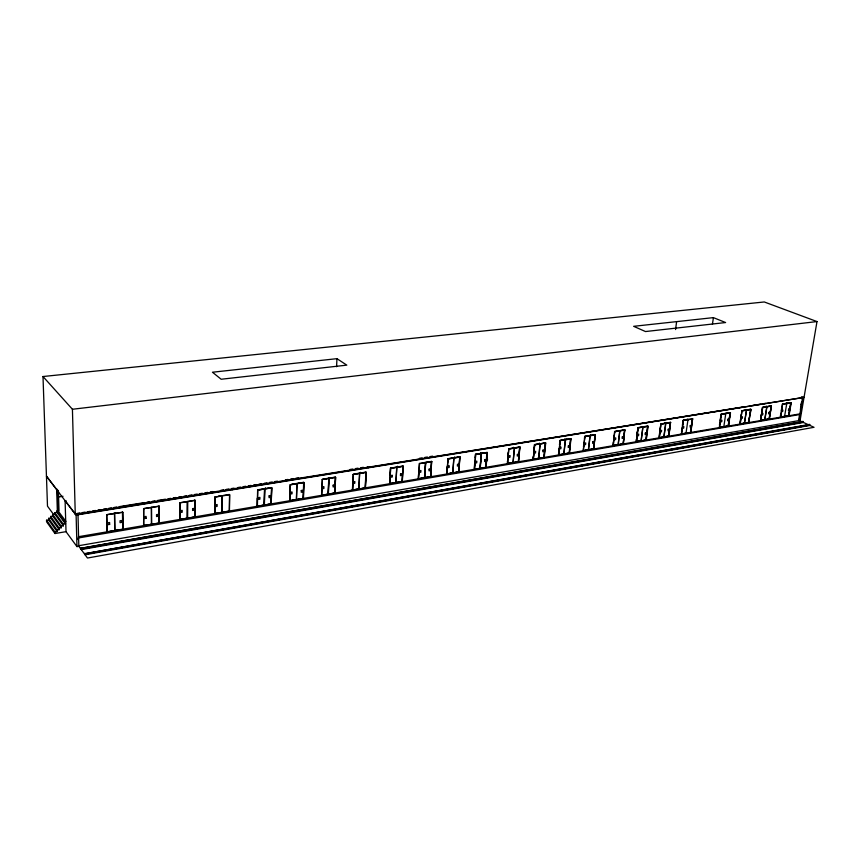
<?xml version="1.0" encoding="UTF-8"?>
<svg xmlns="http://www.w3.org/2000/svg" width="860" height="860" viewBox="0 0 860 860"><rect width="100%" height="100%" fill="white"/><g stroke="black" fill="none" stroke-linecap="round" stroke-linejoin="round"><path stroke-width="1.29" d="M181.191 502.498L194.962 500.251L194.854 517.032L179.891 519.58L179.933 502.713L179.751 519.418M187.319 501.649L187.244 518.182L180.052 519.408M187.405 518.3L187.469 501.477M187.641 501.606L187.566 518.107L195.005 517.183L194.811 500.09M194.693 516.892L194.801 500.434M221.934 512.517L222.149 495.919M222.041 512.388L222.278 495.779L214.957 496.983M222.159 512.259L222.396 495.876M229.545 494.597L229.287 511.152L214.753 513.635L215.107 497.134M271.072 503.842L271.846 487.846L257.763 490.114L257.387 506.529L257.258 498.23M257.624 489.996L257.226 506.379L271.233 503.992L271.685 487.695L257.785 490.146M264.117 505.067L264.525 489.007M264.256 505.185L264.676 488.846M264.385 505.035L264.805 488.953M265.364 488.502L265.385 487.813M258.742 489.641L271.524 487.555L271.104 503.885L257.075 506.228M289.498 500.703L303.44 498.671L304.021 482.578L290.315 484.782L289.82 500.993L289.938 487.072M290.185 484.674L289.659 500.842L303.268 498.52L303.86 482.438L290.358 484.814M296.367 499.574L296.915 483.696M296.485 499.681L297.044 483.556M303.107 498.381L303.688 482.299L291.271 484.331M322.242 479.428L321.586 495.392L334.809 493.135L335.529 477.257L322.242 479.428L335.701 477.397L334.637 492.995M321.748 495.543L322.414 479.568M328.079 494.145L328.767 478.504M328.219 494.263L328.907 478.343M328.369 494.091L329.047 478.472M336.593 366.715L336.948 358.663L212.463 372.229L221.16 379.249L346.806 365.135L336.948 358.663M323.285 479.095L335.357 477.117L334.669 493.017L321.5 495.242M352.245 489.996L365.457 488.071L366.296 472.387L353.31 474.462L352.589 490.275L352.664 481.664M358.77 489.146L359.566 473.441M358.867 489.028L359.684 473.312M360.297 472.989L360.329 472.312M365.188 487.846L365.952 472.118L354.32 474.021M390.623 468.248L403.103 466.206L402.125 481.654L389.688 483.771L390.623 468.248L389.87 483.911L389.666 481.019M389.999 475.429L390.44 468.109L402.921 466.077L402.297 481.783L402.921 466.077M395.804 482.6L396.75 467.378M395.923 482.707L396.879 467.227M397.46 466.915L397.503 466.249M418.401 477.429L418.863 470.613M424.464 477.719L425.506 462.659M424.56 477.816L425.635 462.519M424.668 477.698L425.721 462.605M431.505 461.401L430.785 476.924L431.505 461.401L423.002 462.787M446.802 472.602L447.275 466.475M447.587 462.293L447.856 458.724L458.369 457.004M448.049 458.853L446.899 474.01L458.681 471.989L459.874 456.918L448.049 458.853L446.706 473.871L458.552 471.871M452.693 472.882L453.844 458.036M452.801 473L453.972 457.885M454.564 457.574L454.617 456.929M459.681 456.789L458.864 472.129L459.874 456.918M474.29 467.926L474.763 462.261M475.139 457.746L475.429 454.22L487.33 452.586L486.04 467.485L474.183 469.184M474.376 469.313L475.623 454.349L487.136 452.457L485.846 467.356L474.559 469.442L475.709 454.435L487.33 452.586M480.471 453.338L480.525 452.704M480.041 468.238L481.288 453.521M480.031 468.442L481.396 453.403M480.224 468.216L481.482 453.489M485.771 467.27L486.954 452.338M508.787 448.92L519.934 447.092L518.537 461.777L507.421 463.68L508.787 448.92L507.615 463.798L507.454 461.057M507.851 456.724L508.271 452.274M513.463 447.952L513.527 447.318M512.99 462.723L514.377 448.006M513.108 462.594L514.463 448.103M508.593 448.802L519.741 446.974L518.44 461.68L507.228 463.551M519.741 446.974L518.343 461.659M532.985 459.154L544.219 457.552L545.702 443.029L534.436 444.577L533.383 459.401L533.232 456.692M533.651 452.403L534.092 448.006M533.297 459.143L534.716 444.792L545.702 443.029M539.295 443.728L539.36 443.104M538.618 458.348L540.08 443.803M538.715 458.24L540.155 443.889M543.939 457.348L545.304 442.792M558.548 453.596L559.064 448.737M559.473 444.932L559.957 440.395L562.601 439.965M558.624 454.94L560.15 440.513L570.75 438.783L569.18 453.134L558.817 455.058L560.15 440.513M564.633 438.923L564.644 439.589L570.954 438.901L569.384 453.252L570.545 438.664M563.816 453.919L565.342 439.793M563.913 454.026L565.461 439.654M565.966 439.363L566.03 438.75M583.478 447.006L583.918 443.072M584.424 438.6L584.671 436.364L595.012 434.665L593.776 449.081L595.217 434.784L584.875 436.471L583.263 450.726L584.875 436.471M588.347 449.952L590.057 435.622M588.53 449.737L590.132 435.708M590.487 435.364L590.476 434.708M595.217 434.784L593.572 448.974L583.263 450.726M624.618 429.828L623.307 444.039L624.618 429.828L614.599 431.462L613.309 445.749L613.33 441.965M613.621 439.589L614.115 435.44M618.114 444.781L619.823 430.752L618.222 444.652M641.506 427.065L637.841 427.667L636.486 441.793L636.368 439.223M636.819 435.708L637.335 431.602M636.379 441.556L638.12 427.871L648.042 426.291L646.247 440.127L636.067 441.567M641.098 440.75L642.85 427.097M641.173 440.847L642.947 426.979M645.828 439.901L647.623 426.065L643.957 426.667M647.827 426.173L646.032 440.019L636.282 441.675L638.045 427.775L648.042 426.291M659.136 436.493L659.749 431.86M660.125 429.097L660.469 426.506M659.19 437.772L661.017 424.023L670.574 422.454L668.714 436.138L659.394 437.88L660.813 423.915L670.359 422.346L668.919 436.256L670.359 422.346M675.551 329.563L676.616 321.64M665.038 423.174L665.113 422.593M663.877 436.848L665.694 423.378M663.963 436.955L665.812 423.238M681.529 431.569L682.001 428.129M682.388 425.388L682.926 421.55M681.421 433.977L683.313 420.379L692.633 418.852L690.72 432.387L681.625 434.085L683.313 420.379M687.258 418.981L687.097 419.508M686 433.279L687.989 419.605M690.505 432.279L692.429 418.745L690.935 432.494L681.206 433.87M712.413 324.252L713.434 317.641L725.614 322.543L645.495 331.551L633.637 326.316L713.37 317.63M719.454 425.141L719.788 422.894M720.164 420.346L720.734 416.573M719.325 427.506L721.325 414.154L730.269 412.692L728.259 425.979L719.54 427.603L721.11 414.058M723.808 426.743L725.808 413.423M730.054 412.596L728.474 426.087L730.484 412.8L722.389 413.843M730.172 412.811L728.194 425.894L719.121 427.398M739.998 422.754L740.514 419.411M740.901 416.885L741.288 414.391M740.041 423.969L742.083 410.757L750.834 409.328L748.77 422.475L740.256 424.066L741.868 410.661M744.416 423.217L746.469 410.048M744.491 423.12L746.523 410.123M739.826 423.862L748.555 422.378L749.425 416.831M749.64 415.423L750.619 409.231L743.115 410.456M760.681 418.164L761.207 414.853M761.627 412.23L762.024 409.758M760.541 420.465L762.637 407.404L771.183 406.006L769.066 419.013L760.756 420.572L762.412 407.296M760.649 420.336L762.702 407.5L771.399 406.103L769.281 419.11L771.399 406.103M766.292 406.081L766.12 406.597M764.744 419.637L766.808 406.834M764.82 419.734L766.916 406.694M780.418 415.875L780.783 413.692M781.288 410.65L781.772 407.694M782.374 404.039L780.676 417.164L782.589 404.135L791.168 402.867L789.018 415.745L780.235 416.971M786.126 402.846L786.04 403.394L789.544 402.867M784.557 416.455L786.782 403.447M787.093 402.641L786.997 403.19M788.577 415.541L790.738 402.673M790.953 402.77L788.792 415.649L780.45 417.068M800.52 408.263L800.671 407.404M801.144 404.63L801.531 402.362M800.38 409.79L801.649 402.362M802.52 397.223L802.272 400.04M800.596 409.908L801.015 407.436M801.434 404.974L801.853 402.512M802.821 397.567L799.961 413.606M801.434 396.75L803.175 397.503L799.241 420.551L800.101 420.4L817 321.565L764.282 301.967L43 376.529L47.493 506.153L53.728 514.667M803.39 421.712L80.958 548.282L803.143 421.389M84.871 553.732L809.636 424.356M84.731 554.205L88.634 553.442M84.936 553.689L809.873 424.668M91.278 552.969L97.889 551.787M100.534 551.324L103.178 550.851M105.823 550.379L108.468 549.905M115.079 548.734L117.723 548.261M120.368 547.788L123.012 547.315M125.657 546.842L132.268 545.67M134.912 545.197L146.813 543.079M149.457 542.606L161.357 540.488M165.324 539.779L170.613 538.833M174.58 538.134L185.158 536.242M189.125 535.543L195.736 534.361M198.38 533.888L210.281 531.77M216.892 530.588L223.503 529.416M226.148 528.943L228.792 528.47M231.437 527.997L234.081 527.535M240.692 526.352L243.337 525.879M245.981 525.406L257.882 523.288M260.526 522.815L283.015 518.817M285.66 518.343L297.56 516.226M300.204 515.753L306.816 514.57M309.46 514.108L321.361 511.979M324.005 511.517L330.616 510.335M333.261 509.862L345.161 507.744M347.805 507.271L354.417 506.099M357.061 505.626L368.962 503.508M371.606 503.035L378.217 501.853M380.862 501.38L809.271 425.066M84.818 554.238L809.539 425.098M809.926 425.431L85.054 554.754L84.839 553.292M66.026 500.552L65.102 500.692L66.016 531.663L76.959 546.605L78.83 546.283L78.002 514.764L76.992 513.452L79.636 513.022M803.046 422.142L80.937 549.056M81.27 549.594L803.433 422.464M115.068 530.512L122.98 529.481L122.743 512.248L106.629 514.699L107.081 532.2L122.84 529.319L122.604 512.087M143.878 525.6L151.338 524.321M389.505 483.632L402.018 481.546M430.409 476.655L418.315 478.719L419.358 463.389M558.419 454.811L569.083 453.016M583.069 450.608L593.368 448.856M612.9 445.523L623.016 443.835M658.986 437.654L668.629 436.031M760.326 420.368L768.99 418.906M486.201 460.949L487.416 460.745M46.526 520.236L54.9 531.953L57.061 531.587L48.654 519.891L46.526 520.236L46.58 521.784L54.954 533.523L66.016 531.663M59.168 529.663L50.729 518L48.601 518.343L57.007 530.018L59.168 529.663L59.114 528.083L50.675 516.452L52.804 516.107L61.275 527.728L59.114 528.083M486.341 459.358L487.555 459.154M486.287 459.95L487.502 459.745M486.255 460.337L487.469 460.132M65.478 523.869L56.943 512.334L54.825 512.667L63.328 524.224L65.478 523.869L65.446 522.665L56.9 511.141L59.017 510.797L58.383 490.479M63.382 525.804L54.868 514.215L52.75 514.559L61.221 526.159L63.382 525.804L63.328 524.224M113.477 513.334L115.477 513.001M218.451 496.231L220.88 495.833M223.31 495.435L229.394 494.446M683.098 420.271L688.924 419.315M763.637 407.102L770.968 405.898M159.1 506.11L159.165 523.116L143.738 525.75L143.609 508.647L159.1 506.11L159.025 522.955M122.743 512.248L106.629 514.699M143.609 508.647L159.25 506.271M180.084 502.863L195.112 500.402M390.741 468.356L403.286 466.335M419.648 463.615L431.87 461.659M448.157 458.971L460.057 457.047M508.883 449.027L520.128 447.221M560.247 440.632L570.954 438.901M584.95 436.568L595.421 434.902M614.889 431.688L625.037 430.054M661.103 424.12L670.779 422.561M683.378 420.465L692.848 418.949M721.389 414.262L730.484 412.8M742.148 410.854L751.049 409.435L748.555 422.378M782.654 404.221L791.168 402.867M82.27 512.603L84.914 512.173M87.548 511.754L90.192 511.324M92.837 510.894L95.471 510.474M98.115 510.044L100.749 509.625M103.394 509.195L106.038 508.776M108.672 508.346L111.316 507.927M113.95 507.497L116.594 507.067M119.228 506.647L144.319 502.606M146.952 502.175L149.597 501.756M152.231 501.326L154.875 500.907M157.52 500.477L165.432 499.198M168.076 498.779L170.721 498.348M173.354 497.929L175.999 497.499M178.633 497.08L181.277 496.65M183.922 496.231L186.555 495.801M189.2 495.371L191.834 494.952M194.478 494.521L197.123 494.102M199.756 493.672L202.401 493.253M205.035 492.823L207.679 492.393M210.324 491.974L212.957 491.544M220.88 490.275L223.525 489.845M226.158 489.415L228.803 488.996M231.437 488.566L234.049 488.147M237.951 487.523L240.564 487.104M243.165 486.685L245.777 486.265M251.023 485.416L248.379 485.835L249.647 487.007M253.668 484.986L256.312 484.567M258.957 484.137L261.601 483.707M264.235 483.288L266.88 482.858M269.524 482.438L272.168 482.008M274.813 481.579L277.458 481.159M285.38 479.88L288.025 479.45M290.669 479.031L293.314 478.601M295.947 478.181L298.592 477.752M350.127 469.452L352.772 469.022M355.416 468.603L358.061 468.173M360.706 467.743L363.35 467.324M419.519 458.272L422.142 457.853M424.775 457.423L427.398 457.004M430.032 456.574L432.655 456.155M77.744 514.431L743.298 406.92M752.489 405.436L755.112 405.006M757.735 404.587L760.358 404.168M762.992 403.738L765.615 403.318M57.34 511.066L56.653 489.469L46.451 476.16L75.261 514.108L804.046 397.374L76.11 515.065L65.102 500.692M57.695 497.101L63.006 496.295M56.653 489.469L57.426 489.351L58.114 510.947L65.897 521.418M43 376.529L72.423 409.263L817 321.565M799.746 413.51L800.391 413.8L78.335 536.726M800.101 420.4L78.454 545.767L87.473 558.033L814.033 427.302L798.596 420.25L799.349 415.842A2.333 1.698 78.8 0 1 800.284 414.434L78.604 537.941A3.289 0.86 81.2 0 0 78.292 539.747L78.239 537.618M502.81 445.62L503.39 445.985M488.813 447.866L489.404 448.243M383.431 464.744L384.13 465.26M367.306 466.679L368.714 467.754M231.91 489.017L232.673 489.748M143.599 525.589L143.749 508.765M80.98 548.056L81.27 549.519M75.368 514.097L76.11 515.065L76.959 546.605M50.675 516.452L50.729 518M48.601 518.343L48.654 519.891M56.9 511.141L56.943 512.334M57.007 530.018L57.061 531.587M54.825 512.667L54.868 514.215M54.9 531.953L54.954 533.523M52.75 514.559L52.804 516.107M61.221 526.159L61.275 527.728M72.423 409.263L75.261 514.108M106.79 514.817L107.102 531.856L114.756 530.556L114.487 513.56M114.638 513.388L114.918 530.674M122.464 512.248L122.69 529.212M151.51 507.475L151.596 524.299M151.381 507.378L151.478 524.428M180.761 510.614L180.761 512.474L182.191 512.237L182.202 510.378L180.761 510.614M192.619 508.636L192.608 510.485L194.027 510.249L194.037 508.4L192.619 508.636M215.075 497.08L214.903 513.785L229.437 511.302L229.706 494.747L215.075 497.08M215.763 504.777L215.742 506.604L217.128 506.379L217.15 504.54L215.763 504.777M258.58 497.628L258.537 499.423L259.881 499.208L259.924 497.402L258.58 497.628M269.115 495.865L269.062 497.66L270.395 497.435L270.438 495.639L269.115 495.865M290.777 492.253L290.723 494.027L292.024 493.812L292.077 492.027L290.777 492.253M301.29 490.49L301.226 492.264L302.516 492.049L302.58 490.275L301.29 490.49M322.683 486.921L322.608 488.684L323.876 488.469L323.94 486.706L322.683 486.921M333.153 485.169L333.078 486.921L334.336 486.717L334.411 484.965L333.153 485.169M353.213 474.365L352.417 490.135L365.285 487.932L366.123 472.258L353.213 474.365M353.621 481.75L353.535 483.492L354.771 483.288L354.858 481.546L353.621 481.75M391.192 475.483L391.096 477.192L392.278 476.988L392.386 475.279L391.192 475.483M400.545 473.925L400.438 475.623L401.609 475.429L401.717 473.72L400.545 473.925M419.54 463.518L418.498 478.859L430.602 476.784L431.688 461.53L419.54 463.518M419.787 470.71L419.669 472.398L420.83 472.204L420.948 470.517L419.787 470.71M429.129 469.151L429.011 470.829L430.161 470.635L430.279 468.958L429.129 469.151M448.167 465.969L448.038 467.636L449.167 467.453L449.296 465.787L448.167 465.969M457.498 464.411L457.369 466.077L458.477 465.883L458.616 464.228L457.498 464.411M475.741 461.368L475.601 463.013L476.698 462.831L476.838 461.186L475.741 461.368M484.76 459.863L484.621 461.498L485.706 461.315L485.857 459.681L484.76 459.863M509.045 455.811L508.894 457.434L509.958 457.251L510.109 455.628L509.045 455.811M517.398 454.413L517.247 456.026L518.3 455.854L518.451 454.231L517.398 454.413M534.63 444.695L533.178 459.272L544.014 457.423L545.498 442.911L534.63 444.695M534.608 451.532L534.447 453.145L535.49 452.973L535.64 451.36L534.608 451.532M542.972 450.145L542.81 451.737L543.832 451.565L544.004 449.973L542.972 450.145M560.021 447.297L559.849 448.877L560.86 448.716L561.032 447.125L560.021 447.297M568.385 445.899L568.213 447.479L569.212 447.308L569.384 445.727L568.385 445.899M584.746 443.169L584.563 444.738L585.553 444.566L585.735 442.997L584.746 443.169M592.852 441.814L592.669 443.373L593.647 443.212L593.83 441.653L592.852 441.814M614.803 431.58L613.105 445.63L623.102 443.932L624.822 429.935L614.803 431.58M614.814 438.148L614.62 439.696L615.577 439.535L615.76 437.987L614.814 438.148M622.317 436.891L622.135 438.439L623.081 438.277L623.263 436.729L622.317 436.891M637.808 434.311L637.615 435.837L638.539 435.687L638.733 434.149L637.808 434.311M645.333 433.053L645.14 434.579L646.064 434.418L646.258 432.892L645.333 433.053M660.684 430.484L660.491 432L661.394 431.849L661.598 430.333L660.684 430.484M668.231 429.226L668.026 430.742L668.929 430.581L669.134 429.075L668.231 429.226M682.98 426.764L682.775 428.258L683.657 428.108L683.872 426.614L682.98 426.764M690.3 425.539L690.086 427.033L690.967 426.882L691.182 425.399L690.3 425.539M721.099 420.4L720.884 421.873L721.733 421.722L721.948 420.26L721.099 420.4M727.807 419.282L727.582 420.744L728.431 420.604L728.657 419.142L727.807 419.282M741.642 416.971L741.417 418.422L742.255 418.283L742.481 416.831L741.642 416.971M762.121 413.552L761.885 414.993L762.702 414.853L762.928 413.413L762.121 413.552M768.872 412.424L768.636 413.853L769.442 413.724L769.678 412.284L768.872 412.424M782.084 410.22L781.847 411.639L782.654 411.51L782.88 410.08L782.084 410.22M788.641 409.123L788.405 410.542L789.2 410.413L789.437 408.994L788.641 409.123M109.639 524.406L108.123 524.664L108.081 522.751L109.607 522.504L109.639 524.406M121.572 522.407L120.067 522.654L120.045 520.751L121.55 520.504L121.572 522.407M146.114 518.29L144.641 518.537L144.62 516.656L146.103 516.409L146.114 518.29M158.003 516.29L156.541 516.538L156.541 514.667L158.003 514.42L158.003 516.29"/></g></svg>
